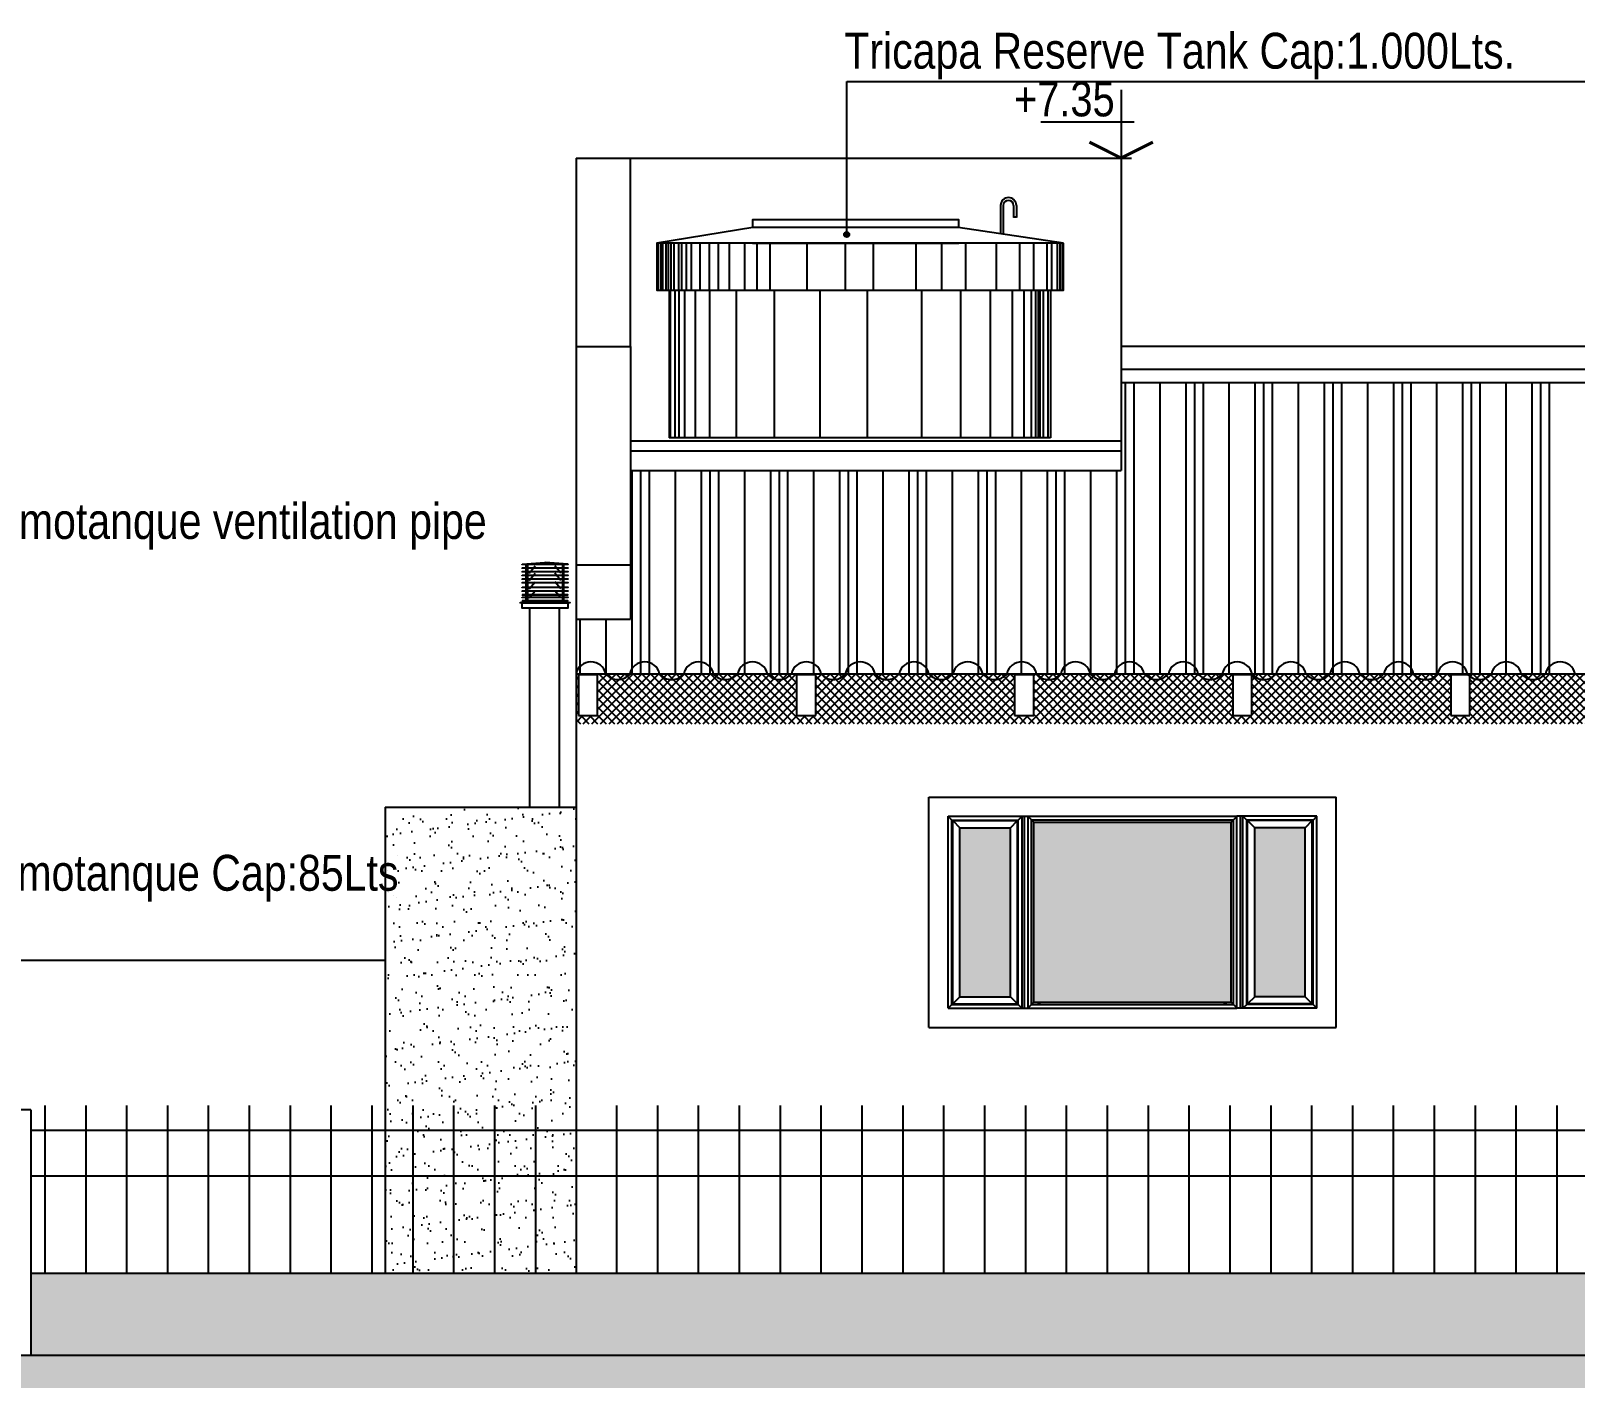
# Model space of a CAD drawing. Header units: millimetres. Extents: x 221 to 543, y -43 to 148.
# Drawn here: x 239.79 to 245.46, y 79.47 to 84.41 of the extents above; entities that cross this region are included whole.
import ezdxf

# ---------------------------------------------------------------- set-up
doc = ezdxf.new("R2010")
doc.units = ezdxf.units.MM
doc.linetypes.add('HIDDEN2', pattern=[4.7625, 3.175, -1.5875])
for name, color, linetype in [('02', 2, 'Continuous'), ('10-M-A-100', 3, 'Continuous'), ('10-NIVELES EN CORTE', 7, 'Continuous'), ('13010100', 7, 'Continuous'), ('1301050', 3, 'Continuous'), ('CALLESNOMBRE', 7, 'Continuous'), ('FINAS', 1, 'Continuous')]:
    doc.layers.add(name, color=color, linetype=linetype)
doc.styles.add('NARROW', font='ARIALN.TTF')

# ---------------------------------------------------------------- blocks, each defined once
blk = doc.blocks.new('NIVEL-CORTE')
at = {"color": 8}
for p, q in [((0, 0.3332), (0, -0.0499)), ((-0.0639, 0.1759), (0.3926, 0.1759))]:
    blk.add_line(p, q, dxfattribs=at)
at = {"layer": '10-M-A-100', "color": 8, "linetype": 'HIDDEN2', "ltscale": 0.03}
blk.add_line((0.3491, 0), (-0.0639, 0), dxfattribs=at)
at = {"layer": '10-NIVELES EN CORTE', "const_width": 0.015}
for points in [[(0, 0), (-0.1552, 0.0778)], [(0, 0), (0.1552, 0.0778)]]:
    blk.add_lwpolyline(points, dxfattribs=at)
at = {"layer": '10-NIVELES EN CORTE', "style": 'NARROW'}
blk.add_attdef('NIVEL', (0.0552, 0.2039), '', height=0.17, dxfattribs=at)

msp = doc.modelspace()

# ---------------------------------------------------------------- hatches: boundary and pattern name
h = msp.add_hatch(color=256)
h.paths.add_polyline_path([(242.7942, 83.6579), (242.7854, 83.6614), (242.7854, 83.6519, 0.306117)])
h.paths.add_polyline_path([(242.7854, 83.6709), (242.7854, 83.6614), (242.7942, 83.6579, 0.095932), (242.7949, 83.6614, 0.414214)])
h.paths.add_polyline_path([(242.7854, 83.6709, 0.414214), (242.7759, 83.6614, 0.414214), (242.7854, 83.6519), (242.7854, 83.6614)])
h = msp.add_hatch()
h.set_pattern_fill('ANSI37', color=252, scale=0.007, angle=90, style=0)
h.paths.add_polyline_path([(245.8994, 82.0313, -0.082544), (245.883, 82.0396), (245.8748, 82.0437), (245.9526, 81.8687), (247.7922, 81.8687), (247.7922, 82.0504), (247.747, 82.0504), (247.754, 82.0469), (247.754, 81.8969), (247.684, 81.8969), (247.3791, 82.0504), (247.3433, 82.0504, -0.489043), (247.255, 82.0504), (247.1458, 82.0504, -0.489043), (247.0574, 82.0504), (247.0095, 82.0504), (247.0165, 82.0469), (247.0165, 81.8969), (246.9465, 81.8969), (246.6416, 82.0504), (246.553, 82.0504, -0.489043), (246.4646, 82.0504), (246.3554, 82.0504, -0.489043), (246.267, 82.0504), (246.2293, 82.0504), (246.2364, 82.0469), (246.2364, 81.8969), (246.1664, 81.8969)])
h.paths.add_polyline_path([(245.0016, 82.0504), (244.2716, 82.0504), (244.2716, 81.8969), (244.2016, 81.8969), (244.2016, 82.0504), (243.4716, 82.0504), (243.4716, 81.8969), (243.4016, 81.8969), (243.4016, 82.0504), (242.6716, 82.0504), (242.6716, 81.8969), (242.6016, 81.8969), (242.6016, 82.0504), (241.8716, 82.0504), (241.8716, 81.8969), (241.8016, 81.8969), (241.8016, 82.0504), (241.7922, 82.0504), (241.7922, 81.8672), (245.8718, 81.8672), (245.8718, 82.0504), (245.8582, 82.0504), (245.8582, 81.8969), (245.7882, 81.8969), (245.7882, 82.0504), (245.0716, 82.0504), (245.0716, 81.8969), (245.0016, 81.8969)])
h.paths.add_polyline_path([(246.5922, 80.2084), (246.4422, 80.2084), (246.4422, 79.8504), (246.5922, 79.8504)])
h.paths.add_polyline_path([(245.8718, 82.0504), (245.8718, 80.376), (246.5922, 80.376), (246.5922, 80.4297)])
h.paths.add_polyline_path([(245.9922, 80.376), (245.8718, 80.376), (245.8718, 80.2084), (245.9922, 80.2084)])
h.paths.add_polyline_path([(246.1422, 80.376), (245.9922, 80.376), (245.9922, 80.2084), (246.1422, 80.2084)])
h.paths.add_polyline_path([(246.2922, 80.376), (246.1422, 80.376), (246.1422, 80.2084), (246.2922, 80.2084)])
h.paths.add_polyline_path([(246.4422, 80.376), (246.2922, 80.376), (246.2922, 80.2084), (246.4422, 80.2084)])
h.paths.add_polyline_path([(246.5922, 80.376), (246.4422, 80.376), (246.4422, 80.2084), (246.5922, 80.2084)])
h.paths.add_polyline_path([(246.6161, 80.376), (246.5922, 80.376), (246.5922, 80.2084), (246.6905, 80.2084)])
h.paths.add_polyline_path([(246.6905, 80.2084), (246.5922, 80.2084), (246.5922, 79.8504), (246.7422, 79.8504), (246.7422, 80.0922)])
h.paths.add_polyline_path([(246.7422, 80.0922), (246.7422, 79.8504), (246.8497, 79.8504)])
h.paths.add_polyline_path([(246.4422, 80.2084), (246.2922, 80.2084), (246.2922, 79.8504), (246.4422, 79.8504)])
h.paths.add_polyline_path([(246.2922, 80.2084), (246.1422, 80.2084), (246.1422, 79.8504), (246.2922, 79.8504)])
h.paths.add_polyline_path([(246.1422, 80.2084), (245.9922, 80.2084), (245.9922, 79.8504), (246.1422, 79.8504)])
h.paths.add_polyline_path([(245.9922, 80.2084), (245.8718, 80.2084), (245.8718, 79.8504), (245.9922, 79.8504)])
h.paths.add_polyline_path([(244.9638, 79.3003), (239.8922, 79.3002), (239.8922, 79.0229), (244.9638, 79.0229)])
h.paths.add_polyline_path([(245.278, 79.3003), (244.9638, 79.3003), (244.9638, 79.0229), (245.278, 79.0229)])
h.paths.add_polyline_path([(247.7922, 79.3004), (245.478, 79.3003), (245.478, 79.0229), (247.7922, 79.0229)])
h.paths.add_polyline_path([(247.8898, 79.0229), (247.7922, 79.0229), (247.7922, 76.7502), (248.3922, 76.7502), (248.3922, 76.7002), (248.6922, 76.7002), (248.6922, 76.7429)])
h = msp.add_hatch()
h.set_pattern_fill('AR-SAND', color=252, scale=0.002, style=0)
h.paths.add_polyline_path([(241.0922, 80.376), (241.7922, 80.376), (241.7922, 81.5609), (241.0922, 81.5609)])
h = msp.add_hatch(color=253)
h.paths.add_polyline_path([(244.1964, 81.506), (243.4717, 81.506), (243.4717, 80.8453), (244.1964, 80.8453)])
h.paths.add_polyline_path([(243.3858, 81.4857), (243.2009, 81.4857), (243.2009, 80.8656), (243.3858, 80.8656)])
h.paths.add_polyline_path([(244.4672, 81.4857), (244.2824, 81.4857), (244.2824, 80.8656), (244.4672, 80.8656)])
h.paths.add_polyline_path([(247.2275, 81.506), (246.5028, 81.506), (246.5028, 80.8453), (247.2275, 80.8453)])
h.paths.add_polyline_path([(246.4169, 81.4857), (246.232, 81.4857), (246.232, 81.2401), (246.3985, 80.8656), (246.4169, 80.8656)])
h.paths.add_polyline_path([(247.4983, 81.4857), (247.3135, 81.4857), (247.3135, 80.8656), (247.4983, 80.8656)])
for points in [[(243.2479, 81.4857), (243.2009, 81.4857), (243.2009, 80.8656), (243.2479, 80.8656)], [(243.522, 81.506), (243.4717, 81.506), (243.4717, 80.8453), (243.522, 80.8453)]]:
    msp.add_hatch(color=256).paths.add_polyline_path(points)
h = msp.add_hatch()
h.set_pattern_fill('AR-SAND', color=252, scale=0.002, style=0)
h.paths.add_polyline_path([(241.0922, 80.2084), (241.1943, 80.2084), (241.1943, 80.376), (241.0922, 80.376)])
h.paths.add_polyline_path([(241.3443, 80.2084), (241.3443, 80.376), (241.1943, 80.376), (241.1943, 80.2084)])
h.paths.add_polyline_path([(241.1943, 80.2084), (241.0922, 80.2084), (241.0922, 79.8504), (241.1943, 79.8504)])
h.paths.add_polyline_path([(241.3443, 80.2084), (241.1943, 80.2084), (241.1943, 79.8504), (241.3443, 79.8504)])
h.paths.add_polyline_path([(241.4943, 80.2084), (241.4943, 80.376), (241.3443, 80.376), (241.3443, 80.2084)])
h.paths.add_polyline_path([(241.3443, 79.8504), (241.4943, 79.8504), (241.4943, 80.2084), (241.3443, 80.2084)])
h.paths.add_polyline_path([(241.4943, 79.8504), (241.6443, 79.8504), (241.6443, 80.2084), (241.4943, 80.2084)])
h.paths.add_polyline_path([(241.6443, 80.2084), (241.6443, 80.376), (241.4943, 80.376), (241.4943, 80.2084)])
h.paths.add_polyline_path([(241.6443, 80.2084), (241.7922, 80.2084), (241.7922, 80.376), (241.6443, 80.376)])
h.paths.add_polyline_path([(241.6443, 79.8504), (241.7922, 79.8504), (241.7922, 80.2084), (241.6443, 80.2084)])
h = msp.add_hatch()
h.set_pattern_fill('AR-SAND', color=252, scale=0.002, style=0)
h.paths.add_polyline_path([(239.7922, 79.8504), (239.7922, 79.5504), (245.8718, 79.5504), (245.8718, 79.8504)])
h.paths.add_polyline_path([(248.7922, 79.5504), (248.7922, 79.8504), (245.8718, 79.8504), (245.8718, 79.5504)])
h = msp.add_hatch()
h.set_pattern_fill('AR-CONC', color=252, scale=0.002, style=0)
h.set_pattern_definition([(50, (0, 0), (0.36436934, -0.03187817), [0.0381, -0.4191]), (355, (0, 0), (-0.07048565, 0.3821133), [0.03048, -0.33528]), (100.451, (0.03036, -0.00266), (0.293885, 0.35023338), [0.03238, -0.35618]), (46.1842, (0, 0.1016), (0.5421581, -0.08408466), [0.05715, -0.62865]), (96.6356, (0.0452, 0.0946), (0.4748085, 0.4948511), [0.04857, -0.53427]), (351.184, (0, 0.1016), (0.4748092, 0.4948502), [0.04572, -0.50292]), (21, (0.0508, 0.0762), (0.30322976, -0.20453104), [0.0381, -0.4191]), (326, (0.0508, 0.0762), (0.12360406, 0.36837593), [0.03048, -0.33528]), (71.4514, (0.07607, 0.05916), (0.426833, 0.1638457), [0.03238, -0.35618]), (37.5, (0, 0), (0.006177207, 0.16911008), [0, -0.331216, 0, -0.34036, 0, -0.33655]), (7.5, (0, 0), (0.13363933, 0.20036115), [0, -0.194056, 0, -0.323596, 0, -0.12827]), (327.5, (-0.11328, 0), (0.27118119, -0.01145749), [0, -0.127, 0, -0.39624, 0, -0.52578]), (317.5, (-0.16408, 0), (0.29625836, 0.05085298), [0, -0.1651, 0, -0.263144, 0, -0.37338])])
h.paths.add_polyline_path([(248.6922, 79.3004), (248.6922, 79.3004), (248.8922, 79.3004), (248.8922, 79.5504), (239.6922, 79.5504), (239.6922, 79.3004), (239.8922, 79.3004), (239.8922, 79.3002)])

# ---------------------------------------------------------------- linework, layer by layer
for p, q in [((242.7854, 83.6614), (242.7854, 84.2231)), ((242.7854, 84.2231), (245.5229, 84.2231)), ((241.7922, 83.9422), (241.9922, 83.9422)), ((241.7922, 83.9422), (241.7922, 83.2504)), ((241.9922, 83.2504), (241.9922, 83.9422)), ((241.9922, 82.9045), (243.7922, 82.9045)), ((241.9922, 82.8685), (243.7922, 82.8685)), ((241.9922, 82.7963), (243.7922, 82.7963)), ((241.0922, 81.5609), (241.0922, 79.8504)), ((241.0922, 81.5609), (241.7922, 81.5609))]:
    msp.add_line(p, q)
at = {"color": 252}
for p, q in [((241.9922, 83.9422), (243.7922, 83.9422)), ((243.7922, 83.9422), (243.7922, 82.7963)), ((242.0924, 83.6312), (242.0924, 83.4577)), ((242.1021, 83.6312), (242.1021, 83.4577)), ((242.1094, 83.6312), (242.1094, 83.4577)), ((242.1216, 83.6312), (242.1216, 83.4577)), ((242.1301, 83.6312), (242.1301, 83.4577)), ((242.1398, 83.6312), (242.1398, 83.4577)), ((242.1507, 83.6312), (242.1507, 83.4577)), ((242.1677, 83.6312), (242.1677, 83.4577)), ((242.1798, 83.6312), (242.1798, 83.4577)), ((242.1968, 83.6312), (242.1968, 83.4577)), ((242.215, 83.6312), (242.215, 83.4577)), ((242.2466, 83.6312), (242.2466, 83.4577)), ((242.2805, 83.6312), (242.2805, 83.4577)), ((242.3133, 83.6312), (242.3133, 83.4577)), ((242.3546, 83.6312), (242.3546, 83.4577)), ((242.4104, 83.6312), (242.4104, 83.4577)), ((242.4553, 83.6312), (242.4553, 83.4577)), ((242.5038, 83.6312), (242.5038, 83.4577)), ((242.6397, 83.6312), (242.6397, 83.4577)), ((242.7797, 83.6312), (242.7797, 83.4577)), ((242.8829, 83.6312), (242.8829, 83.4577)), ((243.0394, 83.6312), (243.0394, 83.4577)), ((243.1329, 83.6312), (243.1329, 83.4577)), ((243.2215, 83.6312), (243.2215, 83.4577)), ((243.3333, 83.6312), (243.3333, 83.4577)), ((243.4195, 83.6312), (243.4195, 83.4577)), ((243.4704, 83.6312), (243.4704, 83.4577)), ((243.5202, 83.6312), (243.5202, 83.4577)), ((243.5372, 83.6312), (243.5372, 83.4577)), ((243.5578, 83.6312), (243.5578, 83.4577)), ((243.5675, 83.6312), (243.5675, 83.4577)), ((243.576, 83.6299), (243.576, 83.4577)), ((242.1379, 83.4577), (242.1379, 82.9155)), ((242.1547, 83.4577), (242.1547, 82.9155)), ((242.1691, 83.4577), (242.1691, 82.9155)), ((242.1907, 83.4577), (242.1907, 82.9155)), ((242.2291, 83.4577), (242.2291, 82.9155)), ((242.2819, 83.4577), (242.2819, 82.9155)), ((242.3803, 83.4577), (242.3803, 82.9155)), ((242.5194, 83.4577), (242.5194, 82.9155)), ((242.6874, 83.4577), (242.6874, 82.9155)), ((242.8602, 83.4577), (242.8602, 82.9155)), ((243.0593, 83.4577), (243.0593, 82.9155)), ((243.2033, 83.4577), (243.2033, 82.9155)), ((243.3113, 83.4577), (243.3113, 82.9155)), ((243.3929, 83.4577), (243.3929, 82.9155)), ((243.4355, 83.4577), (243.4355, 82.9155)), ((243.4625, 83.4577), (243.4625, 82.9155)), ((243.4778, 83.4577), (243.4778, 82.9155)), ((243.4873, 83.4577), (243.4873, 82.9155)), ((243.4937, 83.4577), (243.4937, 82.9155)), ((243.5065, 83.4577), (243.5065, 82.9155)), ((243.5237, 83.4577), (243.5237, 82.9155))]:
    msp.add_line(p, q, dxfattribs=at)
at = {"color": 253}
msp.add_line((245.6718, 83.2504), (243.7922, 83.2504), dxfattribs=at)
at = {"color": 250}
for p, q in [((243.8082, 82.0504), (243.8082, 83.1182)), ((243.84, 82.0504), (243.84, 83.1182)), ((243.9352, 82.0504), (243.9352, 83.1182)), ((244.0305, 82.0504), (244.0305, 83.1182)), ((244.0623, 82.0504), (244.0623, 83.1182)), ((244.094, 82.0504), (244.094, 83.1182)), ((244.1892, 82.0504), (244.1892, 83.1182)), ((244.2845, 82.0504), (244.2845, 83.1182)), ((244.3162, 82.0504), (244.3162, 83.1182)), ((244.348, 82.0504), (244.348, 83.1182)), ((244.4433, 82.0504), (244.4433, 83.1182)), ((244.5385, 82.0504), (244.5385, 83.1182)), ((244.5702, 82.0504), (244.5702, 83.1182)), ((244.602, 82.0504), (244.602, 83.1182)), ((244.6972, 82.0504), (244.6972, 83.1182)), ((244.7925, 82.0504), (244.7925, 83.1182)), ((244.8243, 82.0504), (244.8243, 83.1182)), ((244.856, 82.0504), (244.856, 83.1182)), ((244.9512, 82.0504), (244.9512, 83.1182)), ((245.0465, 82.0504), (245.0465, 83.1182)), ((245.0782, 82.0504), (245.0782, 83.1182)), ((245.11, 82.0504), (245.11, 83.1182)), ((245.2053, 82.0504), (245.2053, 83.1182)), ((245.3005, 82.0504), (245.3005, 83.1182)), ((245.3322, 82.0504), (245.3322, 83.1182)), ((245.364, 82.0504), (245.364, 83.1182)), ((241.9985, 82.0504), (241.9985, 82.7963)), ((242.0302, 82.0504), (242.0302, 82.7963)), ((242.062, 82.0504), (242.062, 82.7963)), ((242.1573, 82.0504), (242.1573, 82.7963)), ((242.2525, 82.0504), (242.2525, 82.7963)), ((242.2842, 82.0504), (242.2842, 82.7963)), ((242.316, 82.0504), (242.316, 82.7963)), ((242.4112, 82.0504), (242.4112, 82.7963)), ((242.5065, 82.0504), (242.5065, 82.7963)), ((242.5383, 82.0504), (242.5383, 82.7963)), ((242.57, 82.0504), (242.57, 82.7963)), ((242.6652, 82.0504), (242.6652, 82.7963)), ((242.7605, 82.0504), (242.7605, 82.7963)), ((242.7922, 82.0504), (242.7922, 82.7963)), ((242.824, 82.0504), (242.824, 82.7963)), ((242.9193, 82.0504), (242.9193, 82.7963)), ((243.0145, 82.0504), (243.0145, 82.7963)), ((243.0462, 82.0504), (243.0462, 82.7963)), ((243.078, 82.0504), (243.078, 82.7963)), ((243.1732, 82.0504), (243.1732, 82.7963)), ((243.2685, 82.0504), (243.2685, 82.7963)), ((243.3003, 82.0504), (243.3003, 82.7963)), ((243.332, 82.0504), (243.332, 82.7963)), ((243.4272, 82.0504), (243.4272, 82.7963)), ((243.5225, 82.0504), (243.5225, 82.7963)), ((243.5542, 82.0504), (243.5542, 82.7963)), ((243.586, 82.0504), (243.586, 82.7963)), ((243.6813, 82.0504), (243.6813, 82.7963)), ((243.7765, 82.0504), (243.7765, 82.7963)), ((241.808, 82.0504), (241.808, 82.2504)), ((241.9033, 82.0504), (241.9033, 82.2504)), ((239.6922, 81.0002), (241.0914, 81.0002))]:
    msp.add_line(p, q, dxfattribs=at)
at = {"color": 4}
for p, q in [((241.7922, 82.0504), (241.7922, 79.8504)), ((239.7922, 80.4504), (239.6922, 80.4504)), ((239.7922, 80.4504), (239.7922, 79.5504)), ((239.7922, 80.376), (248.7922, 80.376)), ((239.7922, 80.2084), (248.7922, 80.2084))]:
    msp.add_line(p, q, dxfattribs=at)
at = {"color": 2}
for p, q in [((241.8716, 82.0469), (241.8016, 82.0469)), ((241.8016, 82.0469), (241.8016, 81.8969)), ((241.8716, 81.8969), (241.8716, 82.0469)), ((242.6716, 82.0469), (242.6016, 82.0469)), ((242.6016, 82.0469), (242.6016, 81.8969)), ((242.6716, 81.8969), (242.6716, 82.0469)), ((243.4716, 82.0469), (243.4016, 82.0469)), ((243.4016, 82.0469), (243.4016, 81.8969)), ((243.4716, 81.8969), (243.4716, 82.0469)), ((244.2716, 82.0469), (244.2016, 82.0469)), ((244.2016, 82.0469), (244.2016, 81.8969)), ((244.2716, 81.8969), (244.2716, 82.0469)), ((245.0716, 82.0469), (245.0016, 82.0469)), ((245.0016, 82.0469), (245.0016, 81.8969)), ((245.0716, 81.8969), (245.0716, 82.0469)), ((241.8016, 81.8969), (241.8716, 81.8969)), ((242.6016, 81.8969), (242.6716, 81.8969)), ((243.4016, 81.8969), (243.4716, 81.8969)), ((244.2016, 81.8969), (244.2716, 81.8969)), ((245.0016, 81.8969), (245.0716, 81.8969)), ((239.8443, 79.8504), (239.8443, 80.4666)), ((239.9943, 79.8504), (239.9943, 80.4666)), ((240.1443, 79.8504), (240.1443, 80.4666)), ((240.2943, 79.8504), (240.2943, 80.4666)), ((240.4443, 79.8504), (240.4443, 80.4666)), ((240.5943, 79.8504), (240.5943, 80.4666)), ((240.7443, 79.8504), (240.7443, 80.4666)), ((240.8943, 79.8504), (240.8943, 80.4666)), ((241.0443, 79.8504), (241.0443, 80.4666)), ((241.1943, 79.8504), (241.1943, 80.4666)), ((241.3443, 79.8504), (241.3443, 80.4666)), ((241.4943, 79.8504), (241.4943, 80.4666)), ((241.6443, 79.8504), (241.6443, 80.4666)), ((241.7943, 79.8504), (241.7943, 80.4666)), ((241.9422, 79.8504), (241.9422, 80.4666)), ((242.0922, 79.8504), (242.0922, 80.4666)), ((242.2422, 79.8504), (242.2422, 80.4666)), ((242.3922, 79.8504), (242.3922, 80.4666)), ((242.5422, 79.8504), (242.5422, 80.4666)), ((242.6922, 79.8504), (242.6922, 80.4666)), ((242.8422, 79.8504), (242.8422, 80.4666)), ((242.9922, 79.8504), (242.9922, 80.4666)), ((243.1422, 79.8504), (243.1422, 80.4666)), ((243.2922, 79.8504), (243.2922, 80.4666)), ((243.4422, 79.8504), (243.4422, 80.4666)), ((243.5922, 79.8504), (243.5922, 80.4666)), ((243.7422, 79.8504), (243.7422, 80.4666)), ((243.8922, 79.8504), (243.8922, 80.4666)), ((244.0422, 79.8504), (244.0422, 80.4666)), ((244.1922, 79.8504), (244.1922, 80.4666)), ((244.3422, 79.8504), (244.3422, 80.4666)), ((244.4922, 79.8504), (244.4922, 80.4666)), ((244.6422, 79.8504), (244.6422, 80.4666)), ((244.7922, 79.8504), (244.7922, 80.4666)), ((244.9422, 79.8504), (244.9422, 80.4666)), ((245.0922, 79.8504), (245.0922, 80.4666)), ((245.2422, 79.8504), (245.2422, 80.4666)), ((245.3922, 79.8504), (245.3922, 80.4666))]:
    msp.add_line(p, q, dxfattribs=at)
at = {"color": 251}
for p, q in [((243.4887, 80.8373), (243.4887, 80.8453)), ((243.494, 80.8373), (243.494, 80.8453)), ((244.1721, 80.8373), (244.1721, 80.8453)), ((244.1775, 80.8373), (244.1775, 80.8453))]:
    msp.add_line(p, q, dxfattribs=at)
at = {"color": 3}
msp.add_line((248.7922, 79.8504), (239.7922, 79.8504), dxfattribs=at)
msp.add_circle((242.7854, 83.6614), 0.00949)
for centre, start, end in [((241.8468, 82.038), 12.8043, 167.1957), ((241.9456, 82.0848), 217.8788, 322.1212), ((242.0444, 82.038), 12.8043, 167.1957), ((242.1432, 82.0848), 217.8788, 322.1212), ((242.242, 82.038), 12.8043, 167.1957), ((242.3408, 82.0848), 217.8788, 322.1212), ((242.4396, 82.038), 12.8043, 167.1957), ((242.5384, 82.0848), 217.8788, 322.1212), ((242.6372, 82.038), 12.8043, 167.1957), ((242.736, 82.0848), 217.8788, 322.1212), ((242.8348, 82.038), 12.8043, 167.1957), ((242.9335, 82.0848), 217.8788, 322.1212), ((243.0323, 82.038), 12.8043, 167.1957), ((243.1311, 82.0848), 217.8788, 322.1212), ((243.2299, 82.038), 12.8043, 167.1957), ((243.3287, 82.0848), 217.8788, 322.1212), ((243.4275, 82.038), 12.8043, 167.1957), ((243.5263, 82.0848), 217.8788, 322.1212), ((243.6251, 82.038), 12.8043, 167.1957), ((243.7239, 82.0848), 217.8788, 322.1212), ((243.8227, 82.038), 12.8043, 167.1957), ((243.9215, 82.0848), 217.8788, 322.1212), ((244.0203, 82.038), 12.8043, 167.1957), ((244.1191, 82.0848), 217.8788, 322.1212), ((244.2179, 82.038), 12.8043, 167.1957), ((244.3167, 82.0848), 217.8788, 322.1212), ((244.4155, 82.038), 12.8043, 167.1957), ((244.5143, 82.0848), 217.8788, 322.1212), ((244.6131, 82.038), 12.8043, 167.1957), ((244.7119, 82.0848), 217.8788, 322.1212), ((244.8107, 82.038), 12.8043, 167.1957), ((244.9094, 82.0848), 217.8788, 322.1212), ((245.0082, 82.038), 12.8043, 167.1957), ((245.107, 82.0848), 217.8788, 322.1212), ((245.2058, 82.038), 12.8043, 167.1957), ((245.3046, 82.0848), 217.8788, 322.1212), ((245.4034, 82.038), 12.8043, 167.1957)]:
    msp.add_arc(centre, 0.056, start, end)
at = {"layer": '02'}
for p, q in [((241.7922, 83.2504), (241.7922, 82.0504)), ((241.7922, 83.2504), (241.9922, 83.2504)), ((241.9922, 83.2504), (241.9922, 82.2504)), ((241.7922, 82.4504), (241.9922, 82.4504)), ((241.7922, 82.2504), (241.9922, 82.2504)), ((241.7922, 82.0504), (245.8718, 82.0504)), ((239.6922, 79.5504), (248.8922, 79.5504))]:
    msp.add_line(p, q, dxfattribs=at)
at = {"layer": '02', "color": 0}
for p, q in [((243.7922, 83.1682), (245.6718, 83.1682)), ((243.7922, 83.1182), (245.6718, 83.1182))]:
    msp.add_line(p, q, dxfattribs=at)
at = {"layer": '13010100'}
for p, q in [((243.0873, 80.7532), (243.0873, 81.598)), ((243.0873, 81.598), (244.5808, 81.598)), ((244.5808, 80.7532), (244.5808, 81.598)), ((243.1574, 80.8233), (243.1574, 81.5279)), ((243.1574, 81.5279), (243.4293, 81.5279)), ((243.1716, 80.8375), (243.1716, 81.5137)), ((243.1716, 81.5137), (243.4151, 81.5137)), ((243.1744, 80.839), (243.1744, 81.5122)), ((243.1744, 81.5122), (243.4123, 81.5122)), ((243.2009, 80.8656), (243.2009, 81.4857)), ((243.2009, 81.4857), (243.3858, 81.4857)), ((243.3858, 80.8656), (243.3858, 81.4857)), ((243.4123, 80.839), (243.4123, 81.5122)), ((243.4151, 80.8375), (243.4151, 81.5137)), ((243.4293, 80.8233), (243.4293, 81.5279)), ((243.4293, 81.5279), (243.451, 81.5279)), ((243.4498, 81.5279), (244.2171, 81.5279)), ((243.451, 80.8233), (243.451, 81.5279)), ((243.4637, 80.8373), (243.4637, 81.514)), ((243.4637, 81.514), (244.2044, 81.514)), ((243.4717, 80.8453), (243.4717, 81.506)), ((243.4717, 81.506), (244.1964, 81.506)), ((244.1964, 80.8453), (244.1964, 81.506)), ((244.2044, 80.8373), (244.2044, 81.514)), ((244.2171, 80.8233), (244.2171, 81.5279)), ((244.2389, 81.5279), (244.2171, 81.5279)), ((244.2389, 80.8233), (244.2389, 81.5279)), ((244.5108, 81.5279), (244.2389, 81.5279)), ((244.2531, 80.8375), (244.2531, 81.5137)), ((244.4966, 81.5137), (244.2531, 81.5137)), ((244.2558, 80.839), (244.2558, 81.5122)), ((244.4938, 81.5122), (244.2558, 81.5122)), ((244.2824, 80.8656), (244.2824, 81.4857)), ((244.4672, 81.4857), (244.2824, 81.4857)), ((244.4672, 80.8656), (244.4672, 81.4857)), ((244.4938, 80.839), (244.4938, 81.5122)), ((244.4966, 80.8375), (244.4966, 81.5137)), ((244.5108, 80.8233), (244.5108, 81.5279)), ((243.2009, 80.8656), (243.3858, 80.8656)), ((244.4672, 80.8656), (244.2824, 80.8656)), ((243.1574, 80.8233), (243.4293, 80.8233)), ((243.1716, 80.8375), (243.4151, 80.8375)), ((243.1744, 80.839), (243.4123, 80.839)), ((243.4293, 80.8233), (243.451, 80.8233)), ((243.451, 80.8233), (244.2171, 80.8233)), ((243.4637, 80.8373), (244.2044, 80.8373)), ((243.4717, 80.8453), (244.1964, 80.8453)), ((244.2389, 80.8233), (244.2171, 80.8233)), ((244.5108, 80.8233), (244.2389, 80.8233)), ((244.4966, 80.8375), (244.2531, 80.8375)), ((244.4938, 80.839), (244.2558, 80.839)), ((243.0873, 80.7532), (244.5808, 80.7532))]:
    msp.add_line(p, q, dxfattribs=at)
at = {"layer": '1301050'}
for p, q in [((243.1716, 81.5137), (243.1574, 81.5279)), ((243.1744, 81.5122), (243.2009, 81.4857)), ((243.3858, 81.4857), (243.4123, 81.5122)), ((243.4151, 81.5137), (243.4293, 81.5279)), ((243.4382, 80.8233), (243.4382, 81.5279)), ((243.451, 81.5266), (243.4717, 81.506)), ((244.2171, 81.5266), (244.1964, 81.506)), ((244.2299, 80.8233), (244.2299, 81.5279)), ((244.2531, 81.5137), (244.2389, 81.5279)), ((244.2824, 81.4857), (244.2558, 81.5122)), ((244.4938, 81.5122), (244.4672, 81.4857)), ((244.4966, 81.5137), (244.5108, 81.5279)), ((243.1744, 80.839), (243.2009, 80.8656)), ((243.3858, 80.8656), (243.4123, 80.839)), ((244.2824, 80.8656), (244.2558, 80.839)), ((244.4938, 80.839), (244.4672, 80.8656)), ((243.1716, 80.8375), (243.1574, 80.8233)), ((243.4151, 80.8375), (243.4293, 80.8233)), ((243.4717, 80.8453), (243.451, 80.8246)), ((244.1964, 80.8453), (244.2171, 80.8246)), ((244.2531, 80.8375), (244.2389, 80.8233)), ((244.4966, 80.8375), (244.5108, 80.8233))]:
    msp.add_line(p, q, dxfattribs=at)
at = {"layer": 'CALLESNOMBRE', "color": 252}
for p, q in [((241.5951, 82.4521, 0), (241.6775, 82.458, 0)), ((241.7617, 82.4521, 0), (241.6793, 82.458, 0)), ((241.6225, 82.2227, 0), (241.6225, 82.2907, 0)), ((241.7309, 82.2907, 0), (241.7309, 82.2433, 0)), ((241.6225, 81.5609, 0), (241.6225, 82.2227, 0)), ((241.7309, 82.2433, 0), (241.7309, 81.5609, 0))]:
    msp.add_line(p, q, dxfattribs=at)
at = {"layer": 'CALLESNOMBRE', "color": 252, "elevation": 0}
for points in [[(241.5951, 82.4521), (241.7617, 82.4521), (241.7617, 82.451), (241.5951, 82.451)], [(241.6095, 82.451), (241.6142, 82.451), (241.6146, 82.3134), (241.6099, 82.3134)], [(241.7474, 82.451), (241.7426, 82.451), (241.7431, 82.3134), (241.7478, 82.3134)], [(241.5951, 82.4387), (241.7617, 82.4387), (241.7617, 82.4377), (241.5951, 82.4377)], [(241.5951, 82.4254), (241.7617, 82.4254), (241.7617, 82.4243), (241.5951, 82.4243)], [(241.5951, 82.412), (241.7617, 82.412), (241.7617, 82.411), (241.5951, 82.411)], [(241.5951, 82.3987), (241.7617, 82.3987), (241.7617, 82.3976), (241.5951, 82.3976)], [(241.5951, 82.3849), (241.7617, 82.3849), (241.7617, 82.3839), (241.5951, 82.3839)], [(241.5951, 82.3676), (241.7617, 82.3676), (241.7617, 82.3665), (241.5951, 82.3665)], [(241.5951, 82.3542), (241.7617, 82.3542), (241.7617, 82.3532), (241.5951, 82.3532)], [(241.5951, 82.3404), (241.7617, 82.3404), (241.7617, 82.3394), (241.5951, 82.3394)], [(241.5951, 82.3318), (241.7617, 82.3318), (241.7617, 82.3307), (241.5951, 82.3307)], [(241.5868, 82.312), (241.7701, 82.312), (241.7701, 82.3108), (241.5868, 82.3108)], [(241.5951, 82.3184), (241.7617, 82.3184), (241.7617, 82.3174), (241.5951, 82.3174)], [(241.5951, 82.3108), (241.7617, 82.3108), (241.7617, 82.2907), (241.5951, 82.2907)]]:
    msp.add_lwpolyline(points, close=True, dxfattribs=at)
for points in [[(241.62, 82.4196), (241.6427, 82.446)], [(241.7368, 82.4196), (241.7142, 82.446)], [(241.62, 82.3924), (241.6427, 82.4188)], [(241.62, 82.3618), (241.6427, 82.3881)], [(241.7368, 82.3924), (241.7142, 82.4188)], [(241.7368, 82.3618), (241.7142, 82.3881)], [(241.62, 82.3285), (241.6427, 82.3549)], [(241.7368, 82.3285), (241.7142, 82.3549)]]:
    msp.add_lwpolyline(points, dxfattribs=at)
at = {"layer": 'CALLESNOMBRE', "color": 252}
msp.add_arc((241.6784, 82.4453, 0), 0.0127, 85.9116, 94.0884, dxfattribs=at)
at = {"layer": 'FINAS', "color": 0}
for p, q in [((243.3498, 83.7679), (243.3498, 83.664)), ((243.3598, 83.7679), (243.3598, 83.664)), ((243.3978, 83.7679), (243.3978, 83.7244)), ((243.4078, 83.7679), (243.4078, 83.7244)), ((242.4406, 83.6874), (242.0886, 83.6293)), ((243.1948, 83.6874), (242.4406, 83.6874)), ((243.5804, 83.6293), (243.1948, 83.6874)), ((243.4082, 83.7255), (243.3971, 83.7255)), ((242.1335, 83.4577), (242.1335, 82.9155)), ((243.5335, 83.4577), (243.5335, 82.9155)), ((243.5335, 82.9155), (242.1335, 82.9155))]:
    msp.add_line(p, q, dxfattribs=at)
for points in [[(243.197, 83.6871), (243.197, 83.7153), (242.4398, 83.7153), (242.4398, 83.6873)], [(242.4398, 83.6293), (243.197, 83.6293)]]:
    msp.add_lwpolyline(points, dxfattribs=at)
msp.add_lwpolyline([(243.5804, 83.6293), (242.0886, 83.6293), (242.0886, 83.4577), (243.5804, 83.4577)], close=True, dxfattribs=at)
for radius in [0.029, 0.019]:
    msp.add_arc((243.3788, 83.7679), radius, 0, 180, dxfattribs=at)

# ---------------------------------------------------------------- block references
at = {"color": 3}
ref = msp.add_blockref('NIVEL-CORTE', (243.7922, 83.9422), dxfattribs=dict(at, xscale=-0.75, yscale=0.75, zscale=0.75))
ref.add_attrib('NIVEL', '+7.35', (243.3991, 84.0951), dxfattribs={"layer": '10-NIVELES EN CORTE', "height": 0.1275, "style": 'NARROW'})

# ---------------------------------------------------------------- texts
at = {"color": 0, "style": 'NARROW'}
for s, p in [('Tricapa Reserve Tank Cap:1.000Lts.', (242.7765, 84.2701)), ('Thermotanque ventilation pipe', (239.4384, 82.545)), ('Thermotanque Cap:85Lts', (239.4328, 81.2545))]:
    msp.add_text(s, height=0.131483, dxfattribs=at).set_placement(p)

doc.saveas('drawing.dxf')
